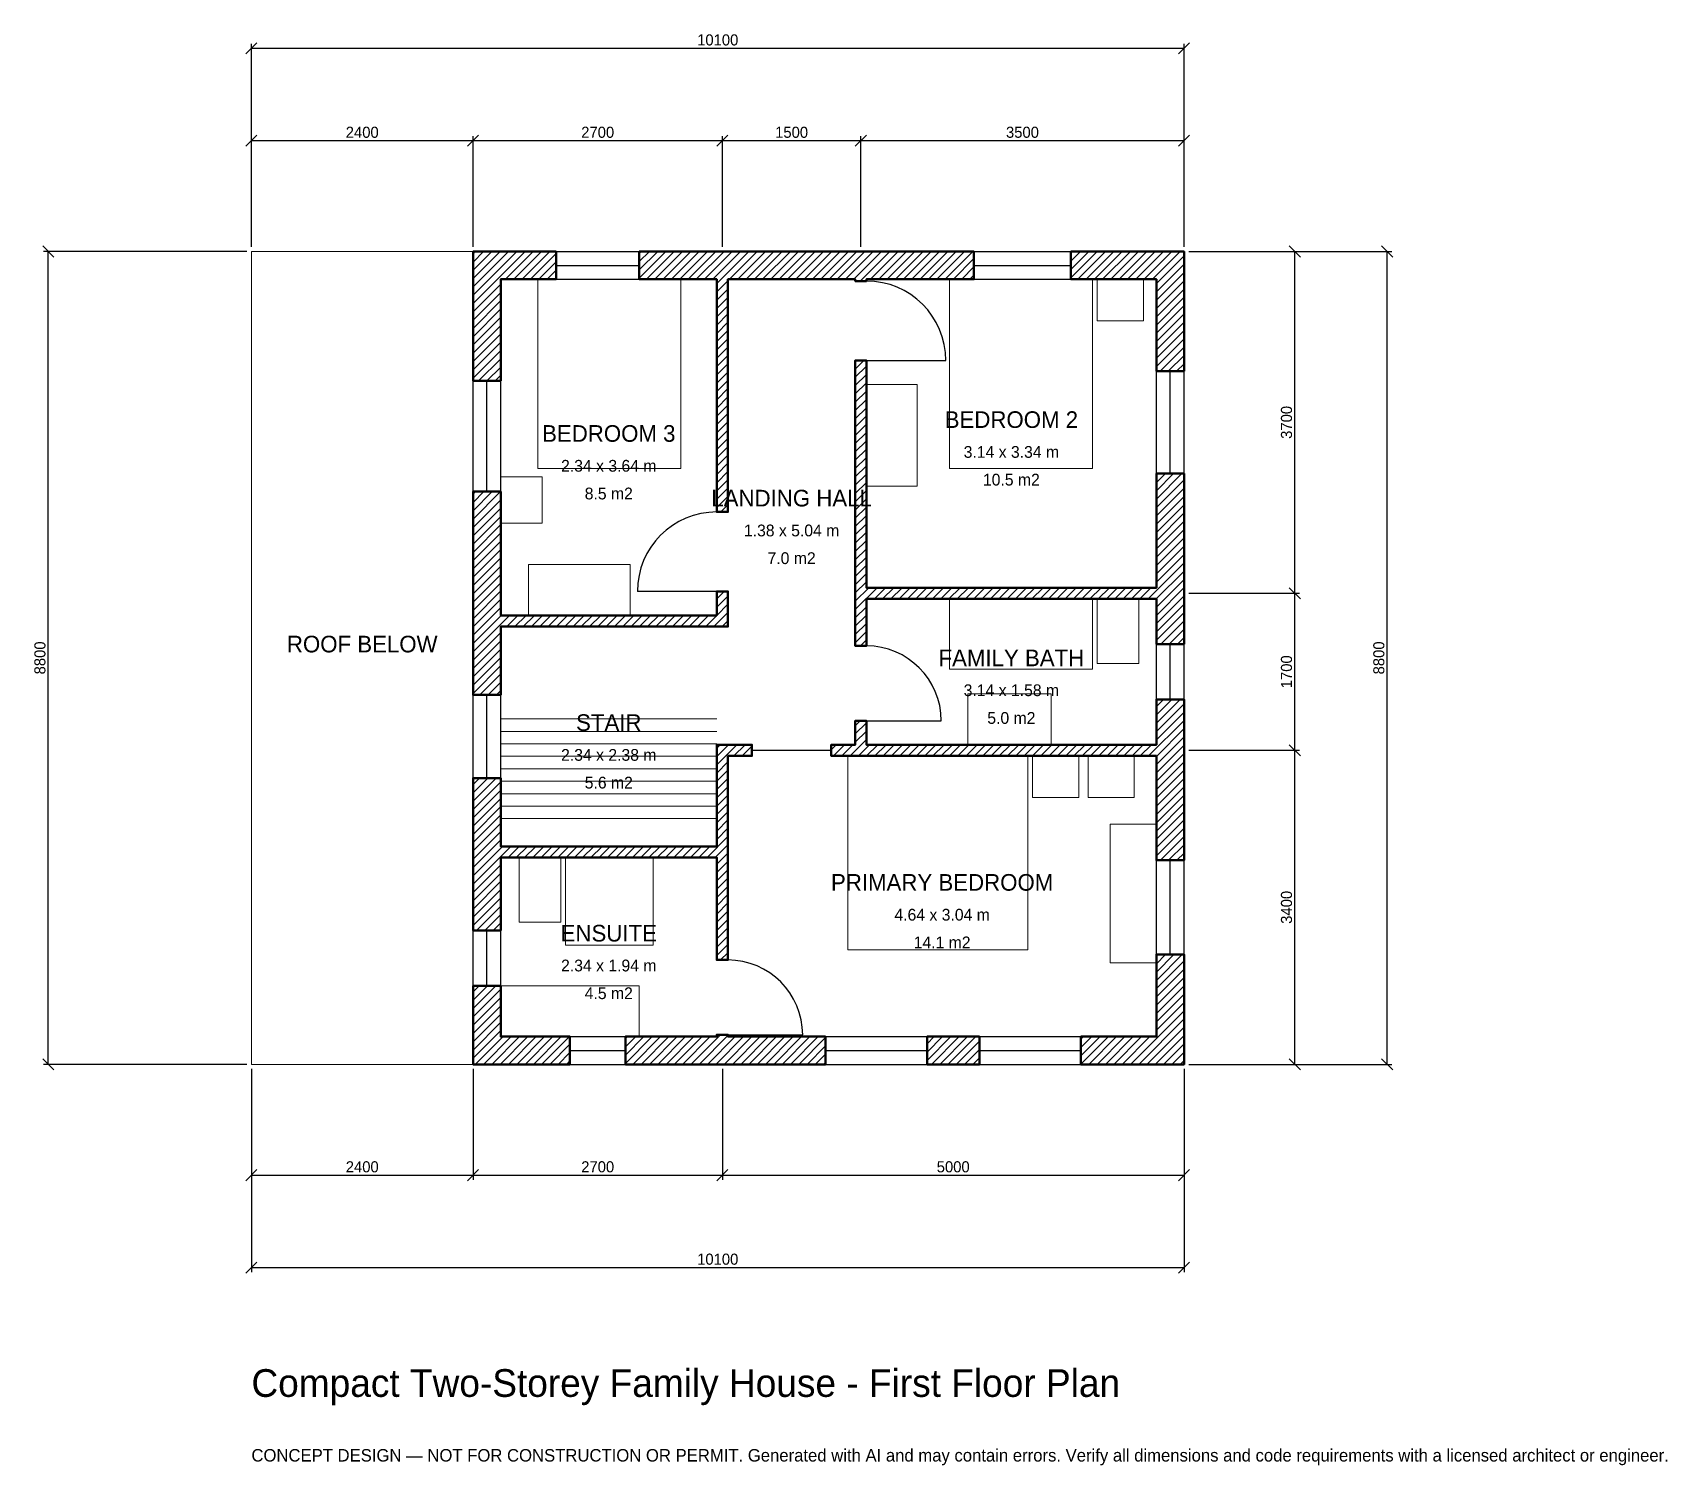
# Model space of a CAD drawing. Header units: millimetres. Extents: x -2369 to 15333, y -4341 to 11169.
import ezdxf
from ezdxf.enums import TextEntityAlignment as Align

# ---------------------------------------------------------------- set-up
doc = ezdxf.new("R2010")
doc.units = ezdxf.units.MM
doc.linetypes.add('DASHED', pattern=[1.524, 1.27, -0.254])
for name, color, linetype, lineweight in [('A-ANNO-DIMS', 1, 'Continuous', 13), ('A-ANNO-TEXT', 7, 'Continuous', 18), ('A-AREA-IDEN', 7, 'Continuous', 18), ('A-DOOR', 2, 'Continuous', 25), ('A-FLOR-FIXT', 9, 'Continuous', 13), ('A-FLOR-STRS', 3, 'Continuous', 18), ('A-FURN', 9, 'Continuous', 13), ('A-GLAZ', 4, 'Continuous', 25), ('A-SITE-PAVE', 8, 'Continuous', 13), ('A-WALL', 7, 'Continuous', 50), ('A-WALL-PATT', 8, 'Continuous', 13)]:
    doc.layers.add(name, color=color, linetype=linetype, lineweight=lineweight)
doc.dimstyles.new('PLAN', dxfattribs={"dimtxt": 120, "dimasz": 80, "dimexe": 50, "dimexo": 50, "dimgap": 30, "dimtad": 1, "dimdec": 0, "dimtsz": 60, "dimcen": 2.5, "dimclrd": 1, "dimclre": 1, "dimazin": 3, "dimtfac": 1, "dimtmove": 0, "dimatfit": 3})

msp = doc.modelspace()

# ---------------------------------------------------------------- hatches: boundary and pattern name
at = {"layer": 'A-WALL-PATT'}
h = msp.add_hatch(dxfattribs=at)
h.set_pattern_fill('ANSI31', color=8, scale=20)
h.paths.add_polyline_path([(4950, 0), (4050, 0), (4050, 300), (4950, 300), (5040, 300), (5040, 320), (5160, 320), (5160, 300), (5250, 300), (6216.6667, 300), (6216.6667, 0), (5250, 0), (5160, 0), (5160, -0.001), (5040, -0.001), (5040, 0), (4950, 0)])
h.paths.add_polyline_path([(2700, 0), (2700, -0.001), (2400, -0.001), (2400, 0), (2399.999, 0), (2399.999, 300), (2400, 300), (2400, 850), (2700, 850), (2700, 300), (3450, 300), (3450, 0), (2700, 0)])
h.paths.add_polyline_path([(2400, 2150), (2400, 2240), (2399.999, 2240), (2399.999, 2360), (2400, 2360), (2400, 2450), (2400, 3100), (2700, 3100), (2700, 2450), (2700, 2360), (5040, 2360), (5040, 3340), (5040, 3460), (5160, 3460), (5420, 3460), (5420, 3340), (5160, 3340), (5160, 2360), (5160, 2240), (5160, 1130), (5040, 1130), (5040, 2240), (2700, 2240), (2700, 2150), (2700, 1450), (2400, 1450), (2400, 2150)])
h.paths.add_polyline_path([(2400, 4650), (2400, 4740), (2399.999, 4740), (2399.999, 4860), (2400, 4860), (2400, 4950), (2400, 6200), (2700, 6200), (2700, 4950), (2700, 4860), (5040, 4860), (5040, 5120), (5160, 5120), (5160, 4860), (5160, 4740), (5040, 4740), (2700, 4740), (2700, 4650), (2700, 4000), (2400, 4000), (2400, 4650)])
h.paths.add_polyline_path([(2400, 8500), (2399.999, 8500), (2399.999, 8800), (2400, 8800), (2400, 8800.001), (2700, 8800.001), (2700, 8800), (3300, 8800), (3300, 8500), (2700, 8500), (2700, 7400), (2400, 7400), (2400, 8500)])
h.paths.add_polyline_path([(4950, 8800), (5040, 8800), (5040, 8800.001), (5160, 8800.001), (5160, 8800), (5250, 8800), (6450, 8800), (6540, 8800), (6540, 8800.001), (6660, 8800.001), (6660, 8800), (6750, 8800), (7825, 8800), (7825, 8500), (6750, 8500), (6660, 8500), (6660, 8480), (6540, 8480), (6540, 8500), (6450, 8500), (5250, 8500), (5160, 8500), (5160, 5980), (5040, 5980), (5040, 8500), (4950, 8500), (4200, 8500), (4200, 8800), (4950, 8800)])
h.paths.add_polyline_path([(9800, 8800), (9800, 8800.001), (10100, 8800.001), (10100, 8800), (10100.001, 8800), (10100.001, 8500), (10100, 8500), (10100, 7505), (9800, 7505), (9800, 8500), (8875, 8500), (8875, 8800), (9800, 8800)])
h.paths.add_polyline_path([(10100, 5250), (10100, 5160), (10100.001, 5160), (10100.001, 5040), (10100, 5040), (10100, 4950), (10100, 4550), (9800, 4550), (9800, 4950), (9800, 5040), (6660, 5040), (6660, 4530), (6540, 4530), (6540, 5040), (6540, 5160), (6540, 7620), (6660, 7620), (6660, 5160), (9800, 5160), (9800, 5250), (9800, 6395), (10100, 6395), (10100, 5250)])
h.paths.add_polyline_path([(10100, 3550), (10100, 3460), (10100.001, 3460), (10100.001, 3340), (10100, 3340), (10100, 3250), (10100, 2210), (9800, 2210), (9800, 3250), (9800, 3340), (6660, 3340), (6540, 3340), (6280, 3340), (6280, 3460), (6540, 3460), (6540, 3720), (6660, 3720), (6660, 3460), (9800, 3460), (9800, 3550), (9800, 3950), (10100, 3950), (10100, 3550)])
h.paths.add_polyline_path([(10100, 300), (10100.001, 300), (10100.001, 0), (10100, 0), (10100, -0.001), (9800, -0.001), (9800, 0), (8983.3333, 0), (8983.3333, 300), (9800, 300), (9800, 1190), (10100, 1190), (10100, 300)])
h.paths.add_polyline_path([(7316.6667, 0), (7316.6667, 300), (7883.3333, 300), (7883.3333, 0), (7316.6667, 0)])

# ---------------------------------------------------------------- linework, layer by layer
at = {"layer": 'A-DOOR'}
for p, q in [((6660, 7620), (7520, 7620)), ((5040, 5120), (4180, 5120)), ((6660, 3720), (7470, 3720)), ((5420, 3400), (6280, 3400)), ((5160, 320), (5970, 320))]:
    msp.add_line(p, q, dxfattribs=at)
for centre, radius, start, end in [((6660, 7620), 860, 0, 90), ((5040, 5120), 860, 90, 180), ((6660, 3720), 810, 0, 90), ((5160, 320), 810, 0, 90)]:
    msp.add_arc(centre, radius, start, end, dxfattribs=at)
at = {"layer": 'A-FLOR-FIXT'}
for points in [[(7560, 4280), (9110, 4280), (9110, 5040), (7560, 5040)], [(9160, 4340), (9610, 4340), (9610, 5040), (9160, 5040)], [(7760, 3460), (8660, 3460), (8660, 4010), (7760, 4010)], [(2900, 1540), (3350, 1540), (3350, 2240), (2900, 2240)], [(3400, 1290), (4350, 1290), (4350, 2240), (3400, 2240)], [(2700, 300), (4200, 300), (4200, 850), (2700, 850)]]:
    msp.add_lwpolyline(points, close=True, dxfattribs=at)
at = {"layer": 'A-FLOR-STRS'}
for p, q in [((2700, 3740), (5040, 3740)), ((2700, 3605), (5040, 3605)), ((2700, 3470), (5040, 3470)), ((2700, 3335), (5040, 3335)), ((2700, 3200), (5040, 3200)), ((2700, 3065), (5040, 3065)), ((2700, 2930), (5040, 2930)), ((2700, 2795), (5040, 2795)), ((2700, 2660), (5040, 2660))]:
    msp.add_line(p, q, dxfattribs=at)
at = {"layer": 'A-FURN'}
for points in [[(3100, 6450), (4650, 6450), (4650, 8500), (3100, 8500)], [(7560, 6450), (9110, 6450), (9110, 8500), (7560, 8500)], [(9160, 8050), (9660, 8050), (9660, 8500), (9160, 8500)], [(6660, 6260), (7210, 6260), (7210, 7360), (6660, 7360)], [(2700, 5860), (3150, 5860), (3150, 6360), (2700, 6360)], [(3000, 4860), (4100, 4860), (4100, 5410), (3000, 5410)], [(6460, 1240), (8410, 1240), (8410, 3340), (6460, 3340)], [(8460, 2890), (8960, 2890), (8960, 3340), (8460, 3340)], [(9060, 2890), (9560, 2890), (9560, 3340), (9060, 3340)], [(9300, 1100), (9800, 1100), (9800, 2600), (9300, 2600)]]:
    msp.add_lwpolyline(points, close=True, dxfattribs=at)
at = {"layer": 'A-GLAZ'}
for p, q in [((3300, 8800), (4200, 8800)), ((7825, 8800), (8875, 8800)), ((3300, 8650), (4200, 8650)), ((3300, 8500), (4200, 8500)), ((7825, 8650), (8875, 8650)), ((7825, 8500), (8875, 8500)), ((9800, 6395), (9800, 7505)), ((9950, 6395), (9950, 7505)), ((10100, 6395), (10100, 7505)), ((2400, 6200), (2400, 7400)), ((2550, 6200), (2550, 7400)), ((2700, 6200), (2700, 7400)), ((9800, 3950), (9800, 4550)), ((9950, 3950), (9950, 4550)), ((10100, 3950), (10100, 4550)), ((2400, 3100), (2400, 4000)), ((2550, 3100), (2550, 4000)), ((2700, 3100), (2700, 4000)), ((9800, 1190), (9800, 2210)), ((9950, 1190), (9950, 2210)), ((10100, 1190), (10100, 2210)), ((2400, 850), (2400, 1450)), ((2550, 850), (2550, 1450)), ((2700, 850), (2700, 1450)), ((3450, 300), (4050, 300)), ((6216.6667, 300), (7316.6667, 300)), ((7883.3333, 300), (8983.3333, 300)), ((3450, 150), (4050, 150)), ((3450, 0), (4050, 0)), ((6216.6667, 150), (7316.6667, 150)), ((6216.6667, 0), (7316.6667, 0)), ((7883.3333, 150), (8983.3333, 150)), ((7883.3333, 0), (8983.3333, 0))]:
    msp.add_line(p, q, dxfattribs=at)
at = {"layer": 'A-SITE-PAVE', "linetype": 'DASHED'}
msp.add_lwpolyline([(0, 0), (2400, 0), (2400, 8800), (0, 8800)], close=True, dxfattribs=at)
at = {"layer": 'A-WALL'}
for points in [[(2400, 8500), (2399.999, 8500), (2399.999, 8800), (2400, 8800), (2400, 8800.001), (2700, 8800.001), (2700, 8800), (3300, 8800), (3300, 8500), (2700, 8500), (2700, 7400), (2400, 7400), (2400, 8500)], [(4950, 8800), (5040, 8800), (5040, 8800.001), (5160, 8800.001), (5160, 8800), (5250, 8800), (6450, 8800), (6540, 8800), (6540, 8800.001), (6660, 8800.001), (6660, 8800), (6750, 8800), (7825, 8800), (7825, 8500), (6750, 8500), (6660, 8500), (6660, 8480), (6540, 8480), (6540, 8500), (6450, 8500), (5250, 8500), (5160, 8500), (5160, 5980), (5040, 5980), (5040, 8500), (4950, 8500), (4200, 8500), (4200, 8800), (4950, 8800)], [(9800, 8800), (9800, 8800.001), (10100, 8800.001), (10100, 8800), (10100.001, 8800), (10100.001, 8500), (10100, 8500), (10100, 7505), (9800, 7505), (9800, 8500), (8875, 8500), (8875, 8800), (9800, 8800)], [(10100, 5250), (10100, 5160), (10100.001, 5160), (10100.001, 5040), (10100, 5040), (10100, 4950), (10100, 4550), (9800, 4550), (9800, 4950), (9800, 5040), (6660, 5040), (6660, 4530), (6540, 4530), (6540, 5040), (6540, 5160), (6540, 7620), (6660, 7620), (6660, 5160), (9800, 5160), (9800, 5250), (9800, 6395), (10100, 6395), (10100, 5250)], [(2400, 4650), (2400, 4740), (2399.999, 4740), (2399.999, 4860), (2400, 4860), (2400, 4950), (2400, 6200), (2700, 6200), (2700, 4950), (2700, 4860), (5040, 4860), (5040, 5120), (5160, 5120), (5160, 4860), (5160, 4740), (5040, 4740), (2700, 4740), (2700, 4650), (2700, 4000), (2400, 4000), (2400, 4650)], [(10100, 3550), (10100, 3460), (10100.001, 3460), (10100.001, 3340), (10100, 3340), (10100, 3250), (10100, 2210), (9800, 2210), (9800, 3250), (9800, 3340), (6660, 3340), (6540, 3340), (6280, 3340), (6280, 3460), (6540, 3460), (6540, 3720), (6660, 3720), (6660, 3460), (9800, 3460), (9800, 3550), (9800, 3950), (10100, 3950), (10100, 3550)], [(2400, 2150), (2400, 2240), (2399.999, 2240), (2399.999, 2360), (2400, 2360), (2400, 2450), (2400, 3100), (2700, 3100), (2700, 2450), (2700, 2360), (5040, 2360), (5040, 3340), (5040, 3460), (5160, 3460), (5420, 3460), (5420, 3340), (5160, 3340), (5160, 2360), (5160, 2240), (5160, 1130), (5040, 1130), (5040, 2240), (2700, 2240), (2700, 2150), (2700, 1450), (2400, 1450), (2400, 2150)], [(10100, 300), (10100.001, 300), (10100.001, 0), (10100, 0), (10100, -0.001), (9800, -0.001), (9800, 0), (8983.3333, 0), (8983.3333, 300), (9800, 300), (9800, 1190), (10100, 1190), (10100, 300)], [(2700, 0), (2700, -0.001), (2400, -0.001), (2400, 0), (2399.999, 0), (2399.999, 300), (2400, 300), (2400, 850), (2700, 850), (2700, 300), (3450, 300), (3450, 0), (2700, 0)], [(4950, 0), (4050, 0), (4050, 300), (4950, 300), (5040, 300), (5040, 320), (5160, 320), (5160, 300), (5250, 300), (6216.6667, 300), (6216.6667, 0), (5250, 0), (5160, 0), (5160, -0.001), (5040, -0.001), (5040, 0), (4950, 0)], [(7316.6667, 0), (7316.6667, 300), (7883.3333, 300), (7883.3333, 0), (7316.6667, 0)]]:
    msp.add_lwpolyline(points, close=True, dxfattribs=at)

# ---------------------------------------------------------------- texts
at = {"layer": 'A-ANNO-TEXT'}
for s, height, p in [('Compact Two-Storey Family House - First Floor Plan', 300, (0, -3600)), ('CONCEPT DESIGN — NOT FOR CONSTRUCTION OR PERMIT. Generated with AI and may contain errors. Verify all dimensions and code requirements with a licensed architect or engineer.', 135, (0, -4300))]:
    msp.add_text(s, height=height, dxfattribs=at).set_placement(p)
at = {"layer": 'A-AREA-IDEN'}
for s, height, p in [('BEDROOM 3', 180, (3870, 6830)), ('BEDROOM 2', 180, (8230, 6980)), ('3.14 x 3.34 m', 127.5, (8230, 6630)), ('2.34 x 3.64 m', 127.5, (3870, 6480)), ('10.5 m2', 127.5, (8230, 6330)), ('8.5 m2', 127.5, (3870, 6180)), ('LANDING HALL', 180, (5850, 6130)), ('1.38 x 5.04 m', 127.5, (5850, 5780)), ('7.0 m2', 127.5, (5850, 5480)), ('ROOF BELOW', 180, (1200, 4550)), ('FAMILY BATH', 180, (8230, 4400)), ('3.14 x 1.58 m', 127.5, (8230, 4050)), ('STAIR', 180, (3870, 3700)), ('5.0 m2', 127.5, (8230, 3750)), ('2.34 x 2.38 m', 127.5, (3870, 3350)), ('5.6 m2', 127.5, (3870, 3050)), ('PRIMARY BEDROOM', 180, (7480, 1970)), ('4.64 x 3.04 m', 127.5, (7480, 1620)), ('ENSUITE', 180, (3870, 1420)), ('14.1 m2', 127.5, (7480, 1320)), ('2.34 x 1.94 m', 127.5, (3870, 1070)), ('4.5 m2', 127.5, (3870, 770))]:
    msp.add_text(s, height=height, dxfattribs=at).set_placement(p, align=Align.MIDDLE_CENTER)

# ---------------------------------------------------------------- dimensions: what is measured, and where the dimension line sits
at = {"layer": 'A-ANNO-DIMS'}
for base, p1, p2, text in [((0, 11000), (0, 8800), (10100, 8800), '10100'), ((0, 10000), (0, 8800), (2400, 8800), '2400'), ((2400, 10000), (2400, 8800), (5100, 8800), '2700'), ((5100, 10000), (5100, 8800), (6600, 8800), '1500'), ((6600, 10000), (6600, 8800), (10100, 8800), '3500'), ((0, -1200), (0, 0), (2400, 0), '2400'), ((0, -2200), (0, 0), (10100, 0), '10100'), ((2400, -1200), (2400, 0), (5100, 0), '2700'), ((5100, -1200), (5100, 0), (10100, 0), '5000')]:
    msp.add_linear_dim(base=base, p1=p1, p2=p2, text=text, dimstyle='PLAN', dxfattribs=at).render()
for base, p1, p2, text in [((-2200, 0), (0, 0), (0, 8800), '8800'), ((11300, 5100), (10100, 5100), (10100, 8800), '3700'), ((12300, 0), (10100, 0), (10100, 8800), '8800'), ((11300, 3400), (10100, 3400), (10100, 5100), '1700'), ((11300, 0), (10100, 0), (10100, 3400), '3400')]:
    msp.add_linear_dim(base=base, p1=p1, p2=p2, angle=90, text=text, dimstyle='PLAN', dxfattribs=at).render()

doc.saveas('drawing.dxf')
